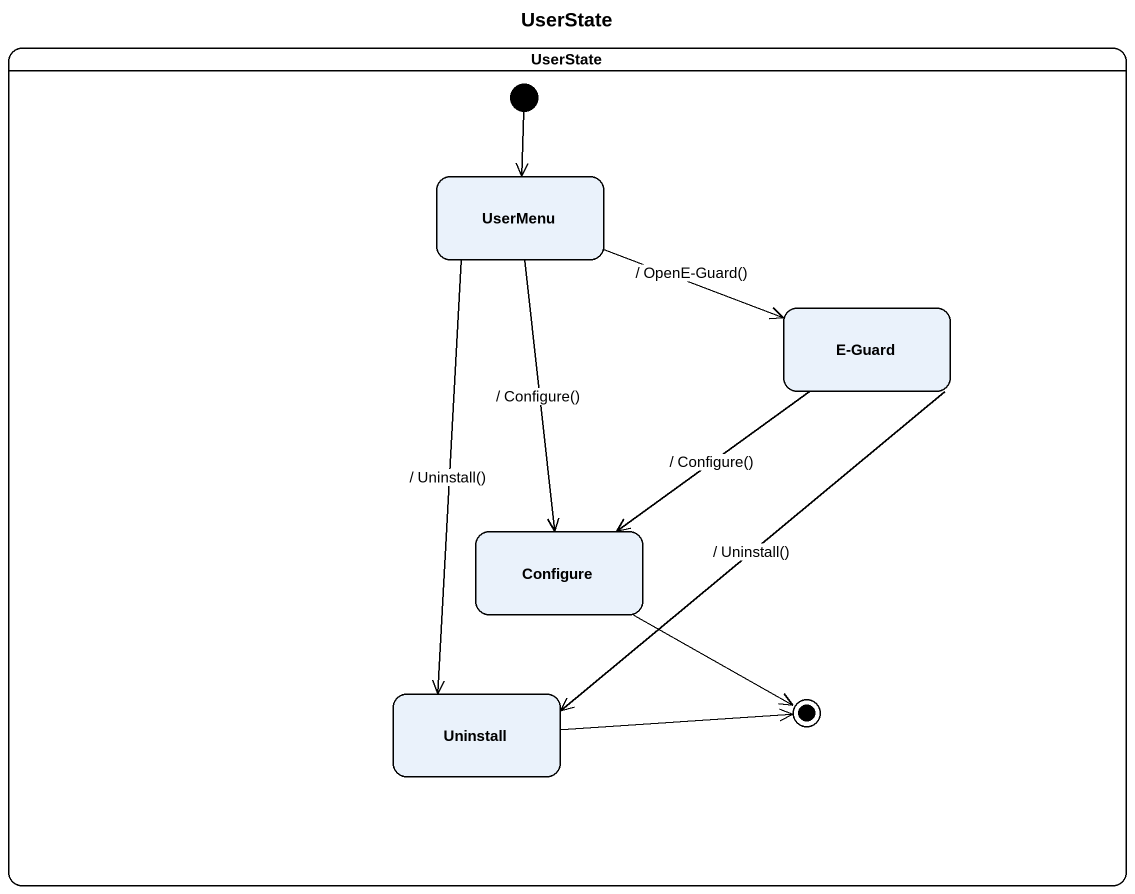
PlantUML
@startuml
title UserState
hide empty description
state UserState {
  state UserMenu
  state "E-Guard" as E_Guard
  state Configure
  state Uninstall
  [*] --> UserMenu
  Configure -right-> [*]
  Uninstall -right-> [*]
}
UserMenu -right-> E_Guard : / OpenE-Guard()
UserMenu --> Configure : / Configure()
UserMenu --> Uninstall : / Uninstall()
E_Guard --> Configure : / Configure()
E_Guard --> Uninstall : / Uninstall()
@enduml
